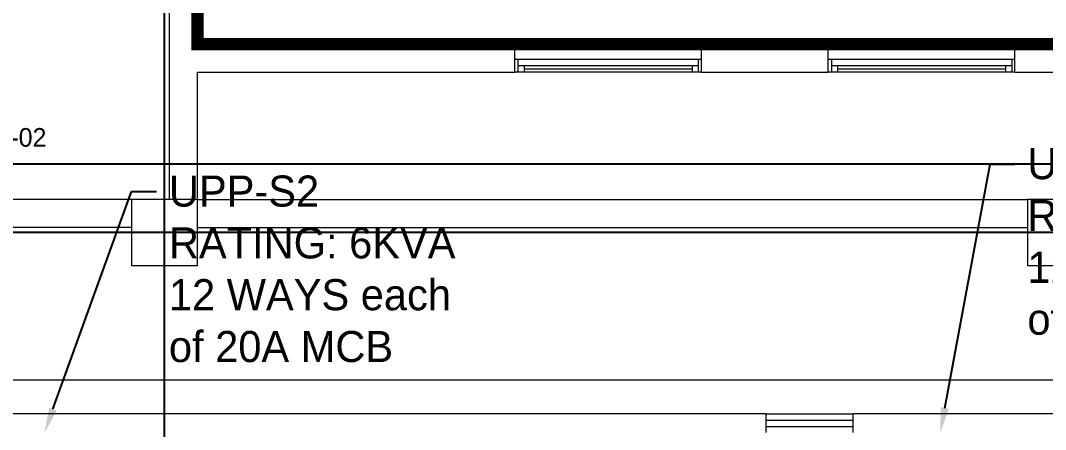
# Model space of a CAD drawing. Header units: metres. Extents: x 75097 to 220762, y -1557923 to -1361206.
# Drawn here: x 143205 to 151444, y -1398673 to -1395383 of the extents above; entities that cross this region are included whole.
import ezdxf
from ezdxf import colors
from ezdxf.entities.mleader import LeaderData, LeaderLine
from ezdxf.math import Vec2, Vec3

# ---------------------------------------------------------------- set-up
doc = ezdxf.new("R2010")
doc.units = ezdxf.units.M
doc.linetypes.add('DASHED2', pattern=[0.375, 0.25, -0.125])
doc.layers.get('0').update_dxf_attribs({"lineweight": 0})
for name, color, linetype, lineweight in [('A-100 - Copy$0$A-GENM', 8, 'Continuous', 0), ('A-100 - Copy$0$Aluminum', 8, 'Continuous', 0), ('A-100 - Copy$0$Proj', 8, 'Continuous', 0), ('A-100 - Copy$0$Structure', 8, 'Continuous', 9), ('A-100 - Copy$0$Walls', 8, 'Continuous', 0)]:
    doc.layers.add(name, color=color, linetype=linetype, lineweight=lineweight)
doc.layers.add('A-100 - Copy$0$axes', color=8, linetype='Continuous')
doc.layers.add('E-POWR', color=7, linetype='Continuous', lineweight=9, true_color=0x4e7e3e)
doc.layers.add('EXF', color=7, linetype='Continuous', lineweight=0, true_color=0x4e7e3e)
doc.styles.get("Standard").update_dxf_attribs({"font": 'GOTHIC.TTF'})

# ---------------------------------------------------------------- blocks, each defined once
blk = doc.blocks.new('A-100 - Copy')
at = {"layer": 'A-100 - Copy$0$A-GENM', "ltscale": 10}
for p, q in [((149823.3, -1398547.7, 0), (149823.3, -1398547.7, 0)), ((149873.3, -1398547.7, 0), (149873.3, -1398547.7, 0))]:
    blk.add_line(p, q, dxfattribs=at)
at = {"layer": 'A-100 - Copy$0$Aluminum'}
for p, q in [((148678.3, -1395697.7, -2.4), (147178.3, -1395697.7, -2.4)), ((147203.3, -1395697.7, -2.4), (147203.3, -1395797.7, -2.4)), ((148653.3, -1395747.7, -2.4), (147203.3, -1395747.7, -2.4)), ((147253.3, -1395747.7, -2.4), (147253.3, -1395797.7, -2.4)), ((147253.3, -1395772.7, -2.4), (148603.3, -1395772.7, -2.4)), ((148603.3, -1395747.7, -2.4), (148603.3, -1395797.7, -2.4)), ((148653.3, -1395697.7, -2.4), (148653.3, -1395797.7, -2.4)), ((151198.3, -1395697.7, -2.4), (149698.3, -1395697.7, -2.4)), ((149723.3, -1395697.7, -2.6), (149723.3, -1395797.7, -2.6)), ((151173.3, -1395747.7, -2.4), (149723.3, -1395747.7, -2.4)), ((149773.3, -1395747.7, -2.4), (149773.3, -1395797.7, -2.4)), ((149773.3, -1395772.7, -2.4), (151123.3, -1395772.7, -2.4)), ((151123.3, -1395747.7, -2.4), (151123.3, -1395797.7, -2.4)), ((151173.3, -1395697.7, -2.4), (151173.3, -1395797.7, -2.4)), ((148678.3, -1395797.7, -2.4), (147178.3, -1395797.7, -2.4)), ((151198.3, -1395797.7, -2.4), (149698.3, -1395797.7, -2.4)), ((149198.3, -1398547.7, 0), (149898.3, -1398547.7, 0)), ((149198.3, -1398597.7, 0), (149898.3, -1398597.7, 0)), ((149198.3, -1398647.7, 0), (149898.3, -1398647.7, 0))]:
    blk.add_line(p, q, dxfattribs=at)
at = {"layer": 'A-100 - Copy$0$axes'}
for p, q in [((144363.7, -1477297.4, 0), (144363.7, -1387547.7, 0)), ((178940.3, -1396537.7, 0), (95643.4, -1396537.7, 0)), ((178940.3, -1397087.7, 0), (95650.8, -1397087.7, 0))]:
    blk.add_line(p, q, dxfattribs=at)
at = {"layer": 'A-100 - Copy$0$Proj'}
for p, q in [((147178.3, -1395572.7), (148678.3, -1395572.7)), ((149698.3, -1395572.7, 0), (151198.3, -1395572.7, 0))]:
    blk.add_line(p, q, dxfattribs=at)
at = {"layer": 'A-100 - Copy$0$Structure', "elevation": 0}
for points in [[(144098.7, -1397352.7), (144628.7, -1397352.7), (144628.7, -1396822.7), (144098.7, -1396822.7)], [(151298.3, -1397352.7), (151828.3, -1397352.7), (151828.3, -1396822.7), (151298.3, -1396822.7)]]:
    blk.add_lwpolyline(points, close=True, dxfattribs=at)
at = {"layer": 'A-100 - Copy$0$Walls'}
for p, q in [((144628.7, -1395572.7, 0), (144628.7, -1391327.7, 0)), ((144403.7, -1396822.7, 0), (144403.7, -1391552.7, 0)), ((144628.7, -1395572.7, -1.9), (147180.3, -1395572.7)), ((147178.3, -1395797.7), (147178.3, -1395572.7)), ((148678.3, -1395797.7), (148678.3, -1395572.7)), ((148680.3, -1395572.7), (149700.3, -1395572.7, 0)), ((149698.3, -1395797.7, 0), (149698.3, -1395572.7, 0)), ((151198.3, -1395797.7, 0), (151198.3, -1395572.7, 0)), ((151200.3, -1395572.7, 0), (154422.8, -1395572.7, 0)), ((144628.7, -1396822.7, 0), (144628.7, -1395797.7, 0)), ((144628.7, -1395797.7, 2.9), (147180.3, -1395797.7)), ((148680.3, -1395797.7), (149698.3, -1395797.7, 5.9)), ((151200.3, -1395797.7, 0), (154420.8, -1395797.7, 3.8)), ((144098.2, -1396822.7, 0), (137428.2, -1396822.7, 0)), ((144629.1, -1396822.7, 0), (151299.1, -1396822.7, 0)), ((144098.2, -1397047.7, 0), (137428.2, -1397047.7, 0)), ((144629.1, -1397047.7, 0), (151299.1, -1397047.7, 0)), ((149198.3, -1398547.7, 0), (142698.3, -1398547.7, 0))]:
    blk.add_line(p, q, dxfattribs=at)
at = {"layer": 'A-100 - Copy$0$Walls', "ltscale": 10}
for p, q in [((149198.3, -1398697.7, 0), (149198.3, -1398547.7, 0)), ((156948.3, -1398547.7, 0), (149898.3, -1398547.7, 0)), ((149898.3, -1398697.7, 0), (149898.3, -1398547.7, 0))]:
    blk.add_line(p, q, dxfattribs=at)

msp = doc.modelspace()

# ---------------------------------------------------------------- linework, layer by layer
at = {"layer": 'E-POWR', "color": 240, "linetype": 'DASHED2', "ltscale": 500, "true_color": 0xf10e52, "const_width": 100, "elevation": 2.4}
msp.add_lwpolyline([(115298.3, -1413281.4), (159313.3, -1413281.4), (159393.3, -1448612.7), (173978.3, -1448457.7), (173978.3, -1433902.7), (175258.3, -1433902.7), (175258.3, -1404237.7), (173964.3, -1404237.7), (173978.3, -1396822.7), (166814.4, -1396822.7), (166814.4, -1395572.7), (144628.7, -1395572.7), (144628.7, -1391327.7), (116969, -1391327.7), (116997.3, -1391802.7)], dxfattribs=at)
at = {"layer": 'EXF', "color": 85, "elevation": 0}
msp.add_lwpolyline([(159382.9, -1400873.9), (159499.5, -1400755.8), (159499.5, -1398809.6), (161295.8, -1398809.6), (161434.9, -1398531), (161248.7, -1398272.1), (158136.9, -1398272.1), (153569.4, -1398272.2), (153414.4, -1398363.1), (153199.2, -1398276.2), (139979.4, -1398276.2), (139747.8, -1398363.1)], dxfattribs=at)

# ---------------------------------------------------------------- leaders
at = {"layer": 'E-POWR'}
ml = msp.add_multileader_mtext('Standard', dxfattribs=at)
ml.set_content('#R1\\PTO PP-02', color=256)
ml.set_leader_properties()
ml.build(insert=Vec2(0, 0))
ml.multileader.update_dxf_attribs({"text_right_attachment_type": 6, "dogleg_length": 200, "arrow_head_size": 200})
ctx = ml.context
ctx.base_point, ctx.char_height, ctx.arrow_head_size, ctx.landing_gap_size, ctx.plane_origin = Vec3(142521.8, -1396075.1, 0), 150, 200, 0.09, Vec3(143160.9, -1397158.7, 0)
ctx.right_attachment = 6
notes = []
notes.append((ctx, [(0, (1, 1, 0), (142321.8, -1396075.1, 0), (1, 0), 200, [(0, [(141762.8, -1396639.1, 0)], 0, [])])]))
ctx.mtext.insert, ctx.mtext.flow_direction = Vec3(142521.9, -1395998.2, 0), 5
for ctx, leaders in notes:
    for number, flags, end, landing, length, lines in leaders:
        leader = LeaderData()
        leader.index, (leader.has_last_leader_line, leader.has_dogleg_vector, leader.attachment_direction) = number, flags
        leader.last_leader_point, leader.dogleg_vector, leader.dogleg_length = Vec3(end), Vec3(landing), length
        for number, points, colour, breaks in lines:
            line = LeaderLine()
            line.index, line.vertices, line.color, line.breaks = number, Vec3.list(points), colors.encode_raw_color(colour), breaks
            leader.lines.append(line)
        ctx.leaders.append(leader)

# ---------------------------------------------------------------- next in the draw order: block references
msp.add_blockref('A-100 - Copy', (0, 0))

# ---------------------------------------------------------------- next in the draw order: leaders
ml = msp.add_multileader_mtext('Standard', dxfattribs=at)
ml.set_content('UPP-S3\\PRATING: 6KVA\\P12 WAYS each of 20A MCB', color=256)
ml.set_leader_properties()
ml.build(insert=Vec2(0, 0))
ml.multileader.update_dxf_attribs({"text_right_attachment_type": 6, "dogleg_length": 200, "arrow_head_size": 200})
ctx = ml.context
ctx.base_point, ctx.char_height, ctx.arrow_head_size, ctx.landing_gap_size, ctx.plane_origin = Vec3(151198.7, -1396537.7, 0), 250, 200, 100, Vec3(150750.8, -1396982.8, 0)
ctx.right_attachment = 6
notes = []
notes.append((ctx, [(0, (1, 1, 0), (150998.7, -1396537.7, 0), (1, 0), 200, [(0, [(150598.3, -1398697.7, 0)], 0, [])])]))
ctx.mtext.insert, ctx.mtext.width, ctx.mtext.flow_direction = Vec3(151298.7, -1396409.5, 0), 2596.853, 5
ml = msp.add_multileader_mtext('Standard', dxfattribs=at)
ml.set_content('UPP-S2\\PRATING: 6KVA\\P12 WAYS each of 20A MCB', color=256)
ml.set_leader_properties()
ml.build(insert=Vec2(0, 0))
ml.multileader.update_dxf_attribs({"text_right_attachment_type": 6, "dogleg_length": 200, "arrow_head_size": 200})
ctx = ml.context
ctx.base_point, ctx.char_height, ctx.arrow_head_size, ctx.landing_gap_size, ctx.plane_origin = Vec3(144298.2, -1396758.2, 0), 250, 200, 100, Vec3(143550.8, -1396982.8, 0)
ctx.right_attachment = 6
notes.append((ctx, [(0, (1, 1, 0), (144098.2, -1396758.2, 0), (1, 0), 200, [(0, [(143398.3, -1398697.7, 0)], 0, [])])]))
ctx.mtext.insert, ctx.mtext.width, ctx.mtext.flow_direction = Vec3(144398.2, -1396630, 0), 2596.853, 5
for ctx, leaders in notes:
    for number, flags, end, landing, length, lines in leaders:
        leader = LeaderData()
        leader.index, (leader.has_last_leader_line, leader.has_dogleg_vector, leader.attachment_direction) = number, flags
        leader.last_leader_point, leader.dogleg_vector, leader.dogleg_length = Vec3(end), Vec3(landing), length
        for number, points, colour, breaks in lines:
            line = LeaderLine()
            line.index, line.vertices, line.color, line.breaks = number, Vec3.list(points), colors.encode_raw_color(colour), breaks
            leader.lines.append(line)
        ctx.leaders.append(leader)

doc.saveas('drawing.dxf')
